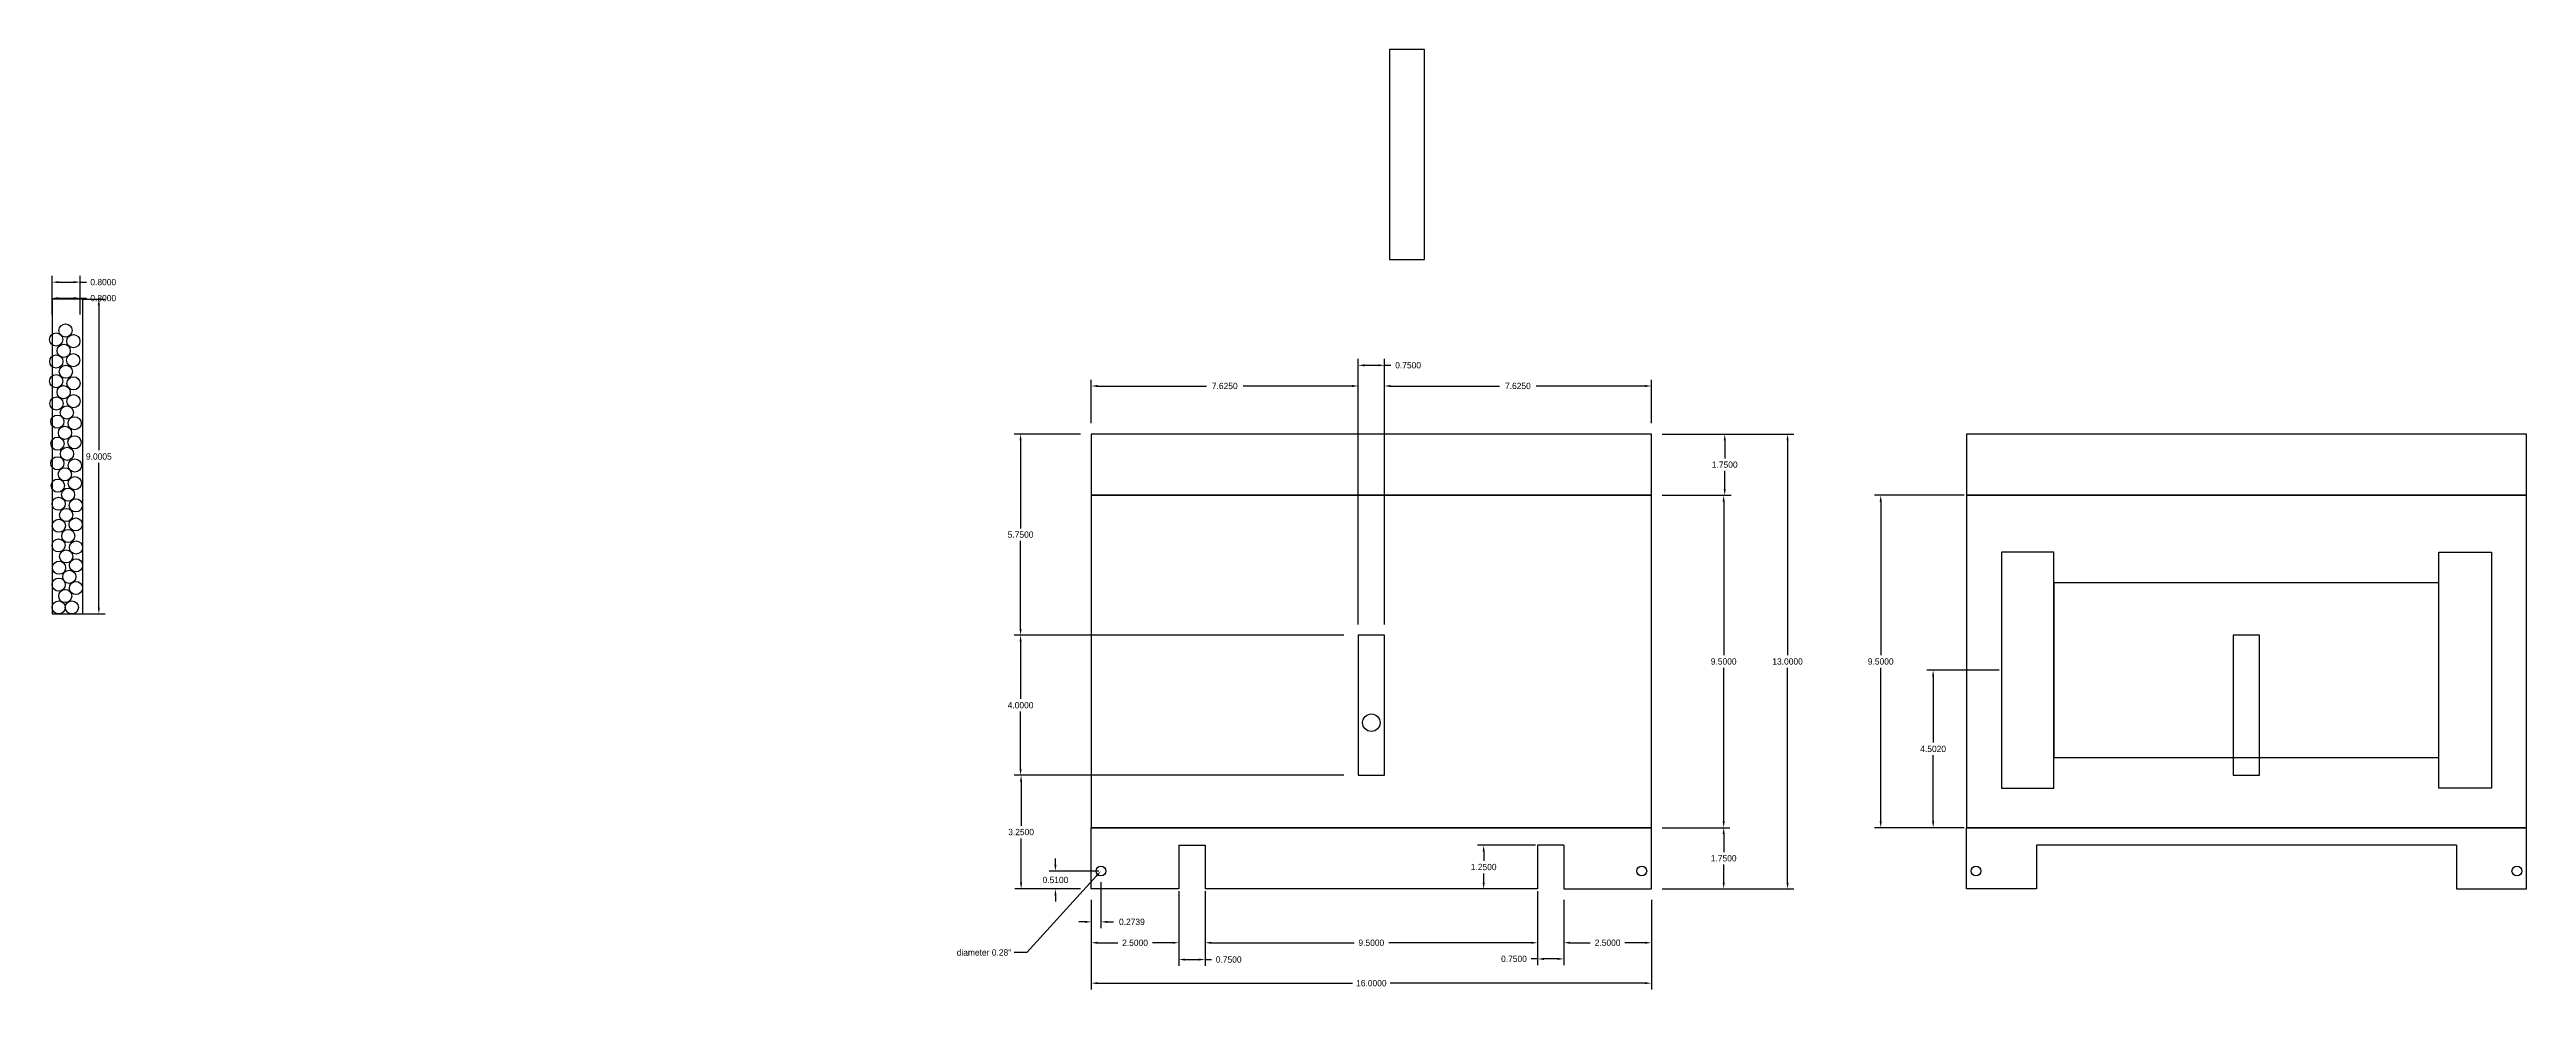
# Model space of a CAD drawing. Header units: inches. Extents: x -48 to 138, y -19 to 22.
# Drawn here: x -47.8 to 23, y -9 to 17.9 of the extents above; entities that cross this region are included whole.
import ezdxf
from ezdxf import colors
from ezdxf.entities.mleader import LeaderData, LeaderLine
from ezdxf.math import Vec2, Vec3

# ---------------------------------------------------------------- set-up
doc = ezdxf.new("R2010")
doc.units = ezdxf.units.IN
doc.header["$MEASUREMENT"] = 0
doc.dimstyles.get("Standard").update_dxf_attribs({"dimtxt": 0.18, "dimasz": 0.18, "dimexe": 0.18, "dimexo": 0.0625, "dimgap": 0.09, "dimtad": 0, "dimtih": 1, "dimtoh": 1, "dimdec": 4, "dimzin": 0, "dimdsep": 46, "dimtxsty": 'Standard', "dimcen": 0.09, "dimadec": 0, "dimazin": 0, "dimtfac": 1, "dimtdec": 4, "dimtofl": 0, "dimtmove": 0, "dimatfit": 3, "dimfxl": 1, "dimtolj": 1, "dimtzin": 0, "dimarcsym": 0})

# ---------------------------------------------------------------- blocks, each defined once
blk = doc.blocks.new('*D19')
at = {"color": 0, "lineweight": -2, "transparency": 16777216}
for p, q in [((-1.688, 6.877), (0.276, 6.877)), ((0.096, 6.697), (0.096, 6.182)), ((0.096, 5.307), (0.096, 5.822)), ((-1.688, 5.127), (0.276, 5.127))]:
    blk.add_line(p, q, dxfattribs=at)
at = {"color": 0, "transparency": 16777216}
for points in [[(0.066, 6.697), (0.126, 6.697), (0.096, 6.877)], [(0.066, 5.307), (0.126, 5.307), (0.096, 5.127)]]:
    blk.add_solid(points, dxfattribs=at)
at = {"layer": 'Defpoints', "color": 0, "transparency": 16777216}
for p in [(-1.75, 6.877), (-1.75, 5.127), (0.096, 5.127)]:
    blk.add_point(p, dxfattribs=at)
at = {"color": 0, "transparency": 16777216, "insert": (0.096, 6.002), "char_height": 0.18, "attachment_point": 5}
blk.add_mtext('\\A1;1.7500', dxfattribs=at)
blk = doc.blocks.new('*D20')
at = {"color": 0, "lineweight": -2, "transparency": 16777216}
for p, q in [((-1.688, 5.127), (0.246, 5.127)), ((0.066, 4.947), (0.066, 0.557)), ((0.066, -4.193), (0.066, 0.197)), ((-1.688, -4.373), (0.246, -4.373))]:
    blk.add_line(p, q, dxfattribs=at)
at = {"color": 0, "transparency": 16777216}
for points in [[(0.036, 4.947), (0.096, 4.947), (0.066, 5.127)], [(0.036, -4.193), (0.096, -4.193), (0.066, -4.373)]]:
    blk.add_solid(points, dxfattribs=at)
at = {"layer": 'Defpoints', "color": 0, "transparency": 16777216}
for p in [(-1.75, 5.127), (-1.75, -4.373), (0.066, -4.373)]:
    blk.add_point(p, dxfattribs=at)
at = {"color": 0, "transparency": 16777216, "insert": (0.066, 0.377), "char_height": 0.18, "attachment_point": 5}
blk.add_mtext('\\A1;9.5000', dxfattribs=at)
blk = doc.blocks.new('*D21')
at = {"color": 0, "lineweight": -2, "transparency": 16777216}
for p, q in [((-1.688, -4.373), (0.246, -4.373)), ((0.066, -4.553), (0.066, -5.068)), ((0.066, -5.943), (0.066, -5.428)), ((-1.688, -6.123), (0.246, -6.123))]:
    blk.add_line(p, q, dxfattribs=at)
at = {"color": 0, "transparency": 16777216}
for points in [[(0.036, -4.553), (0.096, -4.553), (0.066, -4.373)], [(0.036, -5.943), (0.096, -5.943), (0.066, -6.123)]]:
    blk.add_solid(points, dxfattribs=at)
at = {"layer": 'Defpoints', "color": 0, "transparency": 16777216}
for p in [(-1.75, -4.373), (0.066, -4.373), (-1.75, -6.123)]:
    blk.add_point(p, dxfattribs=at)
at = {"color": 0, "transparency": 16777216, "insert": (0.066, -5.248), "char_height": 0.18, "attachment_point": 5}
blk.add_mtext('\\A1;1.7500', dxfattribs=at)
blk = doc.blocks.new('*D22')
at = {"color": 0, "lineweight": -2, "transparency": 16777216}
for p, q in [((-1.688, 6.877), (2.071, 6.877)), ((1.891, 6.697), (1.891, 0.557)), ((1.891, -5.943), (1.891, 0.197)), ((-1.688, -6.123), (2.071, -6.123))]:
    blk.add_line(p, q, dxfattribs=at)
at = {"color": 0, "transparency": 16777216}
for points in [[(1.861, 6.697), (1.921, 6.697), (1.891, 6.877)], [(1.861, -5.943), (1.921, -5.943), (1.891, -6.123)]]:
    blk.add_solid(points, dxfattribs=at)
at = {"layer": 'Defpoints', "color": 0, "transparency": 16777216}
for p in [(-1.75, 6.877), (-1.75, -6.123), (1.891, -6.123)]:
    blk.add_point(p, dxfattribs=at)
at = {"color": 0, "transparency": 16777216, "insert": (1.891, 0.377), "char_height": 0.18, "attachment_point": 5}
blk.add_mtext('\\A1;13.0000', dxfattribs=at)
blk = doc.blocks.new('*D23')
at = {"color": 0, "lineweight": -2, "transparency": 16777216}
for p, q in [((-18, -6.436), (-18, -7.842)), ((-15.5, -6.436), (-15.5, -7.842)), ((-17.82, -7.662), (-17.245, -7.662)), ((-15.68, -7.662), (-16.255, -7.662))]:
    blk.add_line(p, q, dxfattribs=at)
at = {"color": 0, "transparency": 16777216}
for points in [[(-17.82, -7.632), (-17.82, -7.692), (-18, -7.662)], [(-15.68, -7.632), (-15.68, -7.692), (-15.5, -7.662)]]:
    blk.add_solid(points, dxfattribs=at)
at = {"layer": 'Defpoints', "color": 0, "transparency": 16777216}
for p in [(-18, -6.373), (-15.5, -6.373), (-15.5, -7.662)]:
    blk.add_point(p, dxfattribs=at)
at = {"color": 0, "transparency": 16777216, "insert": (-16.75, -7.662), "char_height": 0.18, "attachment_point": 5}
blk.add_mtext('\\A1;2.5000', dxfattribs=at)
blk = doc.blocks.new('*D24')
at = {"color": 0, "lineweight": -2, "transparency": 16777216}
for p, q in [((-14.75, -6.186), (-14.75, -7.842)), ((-5.25, -6.186), (-5.25, -7.842)), ((-14.57, -7.662), (-10.495, -7.662)), ((-5.43, -7.662), (-9.505, -7.662))]:
    blk.add_line(p, q, dxfattribs=at)
at = {"color": 0, "transparency": 16777216}
for points in [[(-14.57, -7.632), (-14.57, -7.692), (-14.75, -7.662)], [(-5.43, -7.632), (-5.43, -7.692), (-5.25, -7.662)]]:
    blk.add_solid(points, dxfattribs=at)
at = {"layer": 'Defpoints', "color": 0, "transparency": 16777216}
for p in [(-14.75, -6.123), (-5.25, -6.123), (-5.25, -7.662)]:
    blk.add_point(p, dxfattribs=at)
at = {"color": 0, "transparency": 16777216, "insert": (-10, -7.662), "char_height": 0.18, "attachment_point": 5}
blk.add_mtext('\\A1;9.5000', dxfattribs=at)
blk = doc.blocks.new('*D25')
at = {"color": 0, "lineweight": -2, "transparency": 16777216}
for p, q in [((-4.5, -6.436), (-4.5, -7.842)), ((-2, -6.436), (-2, -7.842)), ((-4.32, -7.662), (-3.745, -7.662)), ((-2.18, -7.662), (-2.755, -7.662))]:
    blk.add_line(p, q, dxfattribs=at)
at = {"color": 0, "transparency": 16777216}
for points in [[(-4.32, -7.632), (-4.32, -7.692), (-4.5, -7.662)], [(-2.18, -7.632), (-2.18, -7.692), (-2, -7.662)]]:
    blk.add_solid(points, dxfattribs=at)
at = {"layer": 'Defpoints', "color": 0, "transparency": 16777216}
for p in [(-4.5, -6.373), (-2, -6.373), (-2, -7.662)]:
    blk.add_point(p, dxfattribs=at)
at = {"color": 0, "transparency": 16777216, "insert": (-3.25, -7.662), "char_height": 0.18, "attachment_point": 5}
blk.add_mtext('\\A1;2.5000', dxfattribs=at)
blk = doc.blocks.new('*D26')
at = {"color": 0, "lineweight": -2, "transparency": 16777216}
for p, q in [((-17.726, -5.926), (-17.726, -7.245)), ((-18.18, -7.065), (-18.36, -7.065)), ((-18, -6.436), (-18, -7.245)), ((-17.546, -7.065), (-17.366, -7.065))]:
    blk.add_line(p, q, dxfattribs=at)
at = {"color": 0, "transparency": 16777216}
for points in [[(-18.18, -7.035), (-18.18, -7.095), (-18, -7.065)], [(-17.546, -7.035), (-17.546, -7.095), (-17.726, -7.065)]]:
    blk.add_solid(points, dxfattribs=at)
at = {"layer": 'Defpoints', "color": 0, "transparency": 16777216}
for p in [(-17.726, -5.863), (-18, -6.373), (-17.726, -7.065)]:
    blk.add_point(p, dxfattribs=at)
at = {"color": 0, "transparency": 16777216, "insert": (-16.841, -7.065), "char_height": 0.18, "attachment_point": 5}
blk.add_mtext('\\A1;0.2739', dxfattribs=at)
blk = doc.blocks.new('*D27')
at = {"color": 0, "lineweight": -2, "transparency": 16777216}
for p, q in [((-17.789, -5.613), (-19.205, -5.613)), ((-19.025, -5.433), (-19.025, -5.253)), ((-18.313, -6.123), (-19.205, -6.123)), ((-19.025, -6.303), (-19.025, -6.483))]:
    blk.add_line(p, q, dxfattribs=at)
at = {"color": 0, "transparency": 16777216}
for points in [[(-19.055, -5.433), (-18.995, -5.433), (-19.025, -5.613)], [(-19.055, -6.303), (-18.995, -6.303), (-19.025, -6.123)]]:
    blk.add_solid(points, dxfattribs=at)
at = {"layer": 'Defpoints', "color": 0, "transparency": 16777216}
for p in [(-19.025, -5.613), (-17.726, -5.613), (-18.25, -6.123)]:
    blk.add_point(p, dxfattribs=at)
at = {"color": 0, "transparency": 16777216, "insert": (-19.025, -5.868), "char_height": 0.18, "attachment_point": 5}
blk.add_mtext('\\A1;0.5100', dxfattribs=at)
blk = doc.blocks.new('*D28')
at = {"color": 0, "lineweight": -2, "transparency": 16777216}
for p, q in [((-18, 7.189), (-18, 8.431)), ((-17.82, 8.251), (-14.713, 8.251)), ((-10.555, 8.251), (-13.663, 8.251)), ((-10.375, 6.939), (-10.375, 8.431))]:
    blk.add_line(p, q, dxfattribs=at)
at = {"color": 0, "transparency": 16777216}
for points in [[(-17.82, 8.281), (-17.82, 8.221), (-18, 8.251)], [(-10.555, 8.281), (-10.555, 8.221), (-10.375, 8.251)]]:
    blk.add_solid(points, dxfattribs=at)
at = {"layer": 'Defpoints', "color": 0, "transparency": 16777216}
for p in [(-10.375, 8.251), (-18, 7.127), (-10.375, 6.877)]:
    blk.add_point(p, dxfattribs=at)
at = {"color": 0, "transparency": 16777216, "insert": (-14.188, 8.251), "char_height": 0.18, "attachment_point": 5}
blk.add_mtext('\\A1;7.6250', dxfattribs=at)
blk = doc.blocks.new('*D29')
at = {"color": 0, "lineweight": -2, "transparency": 16777216}
for p, q in [((-10.375, 1.439), (-10.375, 9.023)), ((-10.195, 8.843), (-9.805, 8.843)), ((-9.625, 1.439), (-9.625, 9.023)), ((-9.625, 8.843), (-9.445, 8.843))]:
    blk.add_line(p, q, dxfattribs=at)
at = {"color": 0, "transparency": 16777216}
for points in [[(-10.195, 8.873), (-10.195, 8.813), (-10.375, 8.843)], [(-9.805, 8.873), (-9.805, 8.813), (-9.625, 8.843)]]:
    blk.add_solid(points, dxfattribs=at)
at = {"layer": 'Defpoints', "color": 0, "transparency": 16777216}
for p in [(-9.625, 8.843), (-10.375, 1.377), (-9.625, 1.377)]:
    blk.add_point(p, dxfattribs=at)
at = {"color": 0, "transparency": 16777216, "insert": (-8.95, 8.843), "char_height": 0.18, "attachment_point": 5}
blk.add_mtext('\\A1;0.7500', dxfattribs=at)
blk = doc.blocks.new('*D30')
at = {"color": 0, "lineweight": -2, "transparency": 16777216}
for p, q in [((-9.625, 1.439), (-9.625, 8.431)), ((-9.445, 8.251), (-6.338, 8.251)), ((-2.18, 8.251), (-5.288, 8.251)), ((-2, 7.189), (-2, 8.431))]:
    blk.add_line(p, q, dxfattribs=at)
at = {"color": 0, "transparency": 16777216}
for points in [[(-9.445, 8.281), (-9.445, 8.221), (-9.625, 8.251)], [(-2.18, 8.281), (-2.18, 8.221), (-2, 8.251)]]:
    blk.add_solid(points, dxfattribs=at)
at = {"layer": 'Defpoints', "color": 0, "transparency": 16777216}
for p in [(-2, 8.251), (-2, 7.127), (-9.625, 1.377)]:
    blk.add_point(p, dxfattribs=at)
at = {"color": 0, "transparency": 16777216, "insert": (-5.813, 8.251), "char_height": 0.18, "attachment_point": 5}
blk.add_mtext('\\A1;7.6250', dxfattribs=at)
blk = doc.blocks.new('*D31')
at = {"color": 0, "lineweight": -2, "transparency": 16777216}
for p, q in [((-10.788, 1.127), (-20.201, 1.127)), ((-20.021, 0.947), (-20.021, -0.693)), ((-20.021, -2.693), (-20.021, -1.053)), ((-10.788, -2.873), (-20.201, -2.873))]:
    blk.add_line(p, q, dxfattribs=at)
at = {"color": 0, "transparency": 16777216}
for points in [[(-20.051, 0.947), (-19.991, 0.947), (-20.021, 1.127)], [(-20.051, -2.693), (-19.991, -2.693), (-20.021, -2.873)]]:
    blk.add_solid(points, dxfattribs=at)
at = {"layer": 'Defpoints', "color": 0, "transparency": 16777216}
for p in [(-10.725, 1.127), (-20.021, -2.873), (-10.725, -2.873)]:
    blk.add_point(p, dxfattribs=at)
at = {"color": 0, "transparency": 16777216, "insert": (-20.021, -0.873), "char_height": 0.18, "attachment_point": 5}
blk.add_mtext('\\A1;4.0000', dxfattribs=at)
blk = doc.blocks.new('*D32')
at = {"color": 0, "lineweight": -2, "transparency": 16777216}
for p, q in [((-18.313, 6.877), (-20.201, 6.877)), ((-20.021, 6.697), (-20.021, 4.182)), ((-20.021, 1.307), (-20.021, 3.822)), ((-10.788, 1.127), (-20.201, 1.127))]:
    blk.add_line(p, q, dxfattribs=at)
at = {"color": 0, "transparency": 16777216}
for points in [[(-20.051, 6.697), (-19.991, 6.697), (-20.021, 6.877)], [(-20.051, 1.307), (-19.991, 1.307), (-20.021, 1.127)]]:
    blk.add_solid(points, dxfattribs=at)
at = {"layer": 'Defpoints', "color": 0, "transparency": 16777216}
for p in [(-20.021, 6.877), (-18.25, 6.877), (-10.725, 1.127)]:
    blk.add_point(p, dxfattribs=at)
at = {"color": 0, "transparency": 16777216, "insert": (-20.021, 4.002), "char_height": 0.18, "attachment_point": 5}
blk.add_mtext('\\A1;5.7500', dxfattribs=at)
blk = doc.blocks.new('*D33')
at = {"color": 0, "lineweight": -2, "transparency": 16777216}
for p, q in [((-10.788, -2.873), (-20.186, -2.873)), ((-20.006, -3.053), (-20.006, -4.318)), ((-20.006, -5.943), (-20.006, -4.678)), ((-18.313, -6.123), (-20.186, -6.123))]:
    blk.add_line(p, q, dxfattribs=at)
at = {"color": 0, "transparency": 16777216}
for points in [[(-20.036, -3.053), (-19.976, -3.053), (-20.006, -2.873)], [(-20.036, -5.943), (-19.976, -5.943), (-20.006, -6.123)]]:
    blk.add_solid(points, dxfattribs=at)
at = {"layer": 'Defpoints', "color": 0, "transparency": 16777216}
for p in [(-10.725, -2.873), (-20.006, -6.123), (-18.25, -6.123)]:
    blk.add_point(p, dxfattribs=at)
at = {"color": 0, "transparency": 16777216, "insert": (-20.006, -4.498), "char_height": 0.18, "attachment_point": 5}
blk.add_mtext('\\A1;3.2500', dxfattribs=at)
blk = doc.blocks.new('*D34')
at = {"color": 0, "lineweight": -2, "transparency": 16777216}
for p, q in [((-5.313, -4.873), (-6.971, -4.873)), ((-6.791, -5.053), (-6.791, -5.318)), ((-5.313, -6.123), (-6.971, -6.123)), ((-6.791, -5.943), (-6.791, -5.678))]:
    blk.add_line(p, q, dxfattribs=at)
at = {"color": 0, "transparency": 16777216}
for points in [[(-6.821, -5.053), (-6.761, -5.053), (-6.791, -4.873)], [(-6.821, -5.943), (-6.761, -5.943), (-6.791, -6.123)]]:
    blk.add_solid(points, dxfattribs=at)
at = {"layer": 'Defpoints', "color": 0, "transparency": 16777216}
for p in [(-5.25, -4.873), (-6.791, -6.123), (-5.25, -6.123)]:
    blk.add_point(p, dxfattribs=at)
at = {"color": 0, "transparency": 16777216, "insert": (-6.791, -5.498), "char_height": 0.18, "attachment_point": 5}
blk.add_mtext('\\A1;1.2500', dxfattribs=at)
blk = doc.blocks.new('*D36')
at = {"color": 0, "lineweight": -2, "transparency": 16777216}
for p, q in [((-18, -6.436), (-18, -8.997)), ((-2, -6.436), (-2, -8.997)), ((-17.82, -8.817), (-10.54, -8.817)), ((-2.18, -8.817), (-9.46, -8.817))]:
    blk.add_line(p, q, dxfattribs=at)
at = {"color": 0, "transparency": 16777216}
for points in [[(-17.82, -8.787), (-17.82, -8.847), (-18, -8.817)], [(-2.18, -8.787), (-2.18, -8.847), (-2, -8.817)]]:
    blk.add_solid(points, dxfattribs=at)
at = {"layer": 'Defpoints', "color": 0, "transparency": 16777216}
for p in [(-18, -6.373), (-2, -6.373), (-2, -8.817)]:
    blk.add_point(p, dxfattribs=at)
at = {"color": 0, "transparency": 16777216, "insert": (-10, -8.817), "char_height": 0.18, "attachment_point": 5}
blk.add_mtext('\\A1;16.0000', dxfattribs=at)
blk = doc.blocks.new('*D37')
at = {"color": 0, "lineweight": -2, "transparency": 16777216}
for p, q in [((-15.5, -6.186), (-15.5, -8.322)), ((-14.75, -6.186), (-14.75, -8.322)), ((-15.32, -8.142), (-14.93, -8.142)), ((-14.75, -8.142), (-14.57, -8.142))]:
    blk.add_line(p, q, dxfattribs=at)
at = {"color": 0, "transparency": 16777216}
for points in [[(-15.32, -8.112), (-15.32, -8.172), (-15.5, -8.142)], [(-14.93, -8.112), (-14.93, -8.172), (-14.75, -8.142)]]:
    blk.add_solid(points, dxfattribs=at)
at = {"layer": 'Defpoints', "color": 0, "transparency": 16777216}
for p in [(-15.5, -6.123), (-14.75, -6.123), (-14.75, -8.142)]:
    blk.add_point(p, dxfattribs=at)
at = {"color": 0, "transparency": 16777216, "insert": (-14.075, -8.142), "char_height": 0.18, "attachment_point": 5}
blk.add_mtext('\\A1;0.7500', dxfattribs=at)
blk = doc.blocks.new('*D38')
at = {"color": 0, "lineweight": -2, "transparency": 16777216}
for p, q in [((-5.25, -7.725), (-5.25, -8.304)), ((-4.5, -7.725), (-4.5, -8.304)), ((-5.25, -8.124), (-5.43, -8.124)), ((-4.68, -8.124), (-5.07, -8.124))]:
    blk.add_line(p, q, dxfattribs=at)
at = {"color": 0, "transparency": 16777216}
for points in [[(-5.07, -8.094), (-5.07, -8.154), (-5.25, -8.124)], [(-4.68, -8.094), (-4.68, -8.154), (-4.5, -8.124)]]:
    blk.add_solid(points, dxfattribs=at)
at = {"layer": 'Defpoints', "color": 0, "transparency": 16777216}
for p in [(-5.25, -7.662), (-4.5, -7.662), (-5.25, -8.124)]:
    blk.add_point(p, dxfattribs=at)
at = {"color": 0, "transparency": 16777216, "insert": (-5.925, -8.124), "char_height": 0.18, "attachment_point": 5}
blk.add_mtext('\\A1;0.7500', dxfattribs=at)
blk = doc.blocks.new('*D41')
at = {"color": 0, "lineweight": -2, "transparency": 16777216}
for p, q in [((-46.826, 10.736), (-46.174, 10.736)), ((-46.354, 10.556), (-46.354, 6.415)), ((-46.354, 1.915), (-46.354, 6.055)), ((-46.826, 1.735), (-46.174, 1.735))]:
    blk.add_line(p, q, dxfattribs=at)
at = {"color": 0, "transparency": 16777216}
for points in [[(-46.384, 10.556), (-46.324, 10.556), (-46.354, 10.736)], [(-46.384, 1.915), (-46.324, 1.915), (-46.354, 1.735)]]:
    blk.add_solid(points, dxfattribs=at)
at = {"layer": 'Defpoints', "color": 0, "transparency": 16777216}
for p in [(-46.888, 10.736), (-46.888, 1.735), (-46.354, 1.735)]:
    blk.add_point(p, dxfattribs=at)
at = {"color": 0, "transparency": 16777216, "insert": (-46.354, 6.235), "char_height": 0.18, "attachment_point": 5}
blk.add_mtext('\\A1;9.0005', dxfattribs=at)
blk = doc.blocks.new('*D42')
at = {"color": 0, "lineweight": -2, "transparency": 16777216}
for p, q in [((-47.688, 10.298), (-47.688, 10.942)), ((-47.508, 10.762), (-47.068, 10.762)), ((-46.888, 10.298), (-46.888, 10.942)), ((-46.888, 10.762), (-46.708, 10.762))]:
    blk.add_line(p, q, dxfattribs=at)
at = {"color": 0, "transparency": 16777216}
for points in [[(-47.508, 10.792), (-47.508, 10.732), (-47.688, 10.762)], [(-47.068, 10.792), (-47.068, 10.732), (-46.888, 10.762)]]:
    blk.add_solid(points, dxfattribs=at)
at = {"layer": 'Defpoints', "color": 0, "transparency": 16777216}
for p in [(-46.888, 10.762), (-47.688, 10.235), (-46.888, 10.235)]:
    blk.add_point(p, dxfattribs=at)
at = {"color": 0, "transparency": 16777216, "insert": (-46.228, 10.762), "char_height": 0.18, "attachment_point": 5}
blk.add_mtext('\\A1;0.8000', dxfattribs=at)
blk = doc.blocks.new('*D43')
at = {"color": 0, "lineweight": -2, "transparency": 16777216}
for p, q in [((-47.688, 10.755), (-47.688, 11.4)), ((-46.888, 10.755), (-46.888, 11.4)), ((-47.508, 11.22), (-47.068, 11.22)), ((-46.888, 11.22), (-46.708, 11.22))]:
    blk.add_line(p, q, dxfattribs=at)
at = {"color": 0, "transparency": 16777216}
for points in [[(-47.508, 11.25), (-47.508, 11.19), (-47.688, 11.22)], [(-47.068, 11.25), (-47.068, 11.19), (-46.888, 11.22)]]:
    blk.add_solid(points, dxfattribs=at)
at = {"layer": 'Defpoints', "color": 0, "transparency": 16777216}
for p in [(-47.688, 10.693), (-46.888, 11.22), (-46.888, 10.693)]:
    blk.add_point(p, dxfattribs=at)
at = {"color": 0, "transparency": 16777216, "insert": (-46.228, 11.22), "char_height": 0.18, "attachment_point": 5}
blk.add_mtext('\\A1;0.8000', dxfattribs=at)
blk = doc.blocks.new('*D44')
at = {"color": 0, "lineweight": -2, "transparency": 16777216}
for p, q in [((7.937, 0.129), (5.87, 0.129)), ((6.05, -0.051), (6.05, -1.942)), ((6.05, -4.193), (6.05, -2.302)), ((6.937, -4.373), (5.87, -4.373))]:
    blk.add_line(p, q, dxfattribs=at)
at = {"color": 0, "transparency": 16777216}
for points in [[(6.02, -0.051), (6.08, -0.051), (6.05, 0.129)], [(6.02, -4.193), (6.08, -4.193), (6.05, -4.373)]]:
    blk.add_solid(points, dxfattribs=at)
at = {"layer": 'Defpoints', "color": 0, "transparency": 16777216}
for p in [(8, 0.129), (6.05, -4.373), (7, -4.373)]:
    blk.add_point(p, dxfattribs=at)
at = {"color": 0, "transparency": 16777216, "insert": (6.05, -2.122), "char_height": 0.18, "attachment_point": 5}
blk.add_mtext('\\A1;4.5020', dxfattribs=at)
blk = doc.blocks.new('*D45')
at = {"color": 0, "lineweight": -2, "transparency": 16777216}
for p, q in [((6.937, 5.127), (4.372, 5.127)), ((4.552, 4.947), (4.552, 0.557)), ((4.552, -4.193), (4.552, 0.197)), ((6.937, -4.373), (4.372, -4.373))]:
    blk.add_line(p, q, dxfattribs=at)
at = {"color": 0, "transparency": 16777216}
for points in [[(4.522, 4.947), (4.582, 4.947), (4.552, 5.127)], [(4.522, -4.193), (4.582, -4.193), (4.552, -4.373)]]:
    blk.add_solid(points, dxfattribs=at)
at = {"layer": 'Defpoints', "color": 0, "transparency": 16777216}
for p in [(7, 5.127), (4.552, -4.373), (7, -4.373)]:
    blk.add_point(p, dxfattribs=at)
at = {"color": 0, "transparency": 16777216, "insert": (4.552, 0.377), "char_height": 0.18, "attachment_point": 5}
blk.add_mtext('\\A1;9.5000', dxfattribs=at)

msp = doc.modelspace()

# ---------------------------------------------------------------- linework, layer by layer
at = {"color": 50}
for p, q in [((-15.5, -4.87335), (-14.75, -4.87335)), ((-4.5, -4.87335), (-5.25, -4.87335))]:
    msp.add_line(p, q, dxfattribs=at)
for points in [[(-9.47798, 11.86808), (-8.47798, 11.86808), (-8.47798, 17.86808), (-9.47798, 17.86808)], [(-47.68768, 1.73564), (-46.80768, 1.73564), (-46.80768, 10.73564), (-47.68768, 10.73564)], [(-18, 5.12665), (-2, 5.12665), (-2, 6.87665), (-18, 6.87665)], [(7, 5.12665), (23, 5.12665), (23, 6.87665), (7, 6.87665)], [(-18, -4.37335), (-2, -4.37335), (-2, 5.12665), (-18, 5.12665)], [(7, -4.37335), (23, -4.37335), (23, 5.12665), (7, 5.12665)], [(8, -3.24635), (9.5, -3.24635), (9.5, 3.50365), (8, 3.50365)], [(22, -3.24635), (20.5, -3.24635), (20.5, 3.50365), (22, 3.50365)], [(9.5, -2.37135), (20.5, -2.37135), (20.5, 2.62865), (9.5, 2.62865)], [(-10.375, -2.87335), (-9.625, -2.87335), (-9.625, 1.12665), (-10.375, 1.12665)], [(14.625, -2.87335), (15.375, -2.87335), (15.375, 1.12665), (14.625, 1.12665)]]:
    msp.add_lwpolyline(points, close=True, dxfattribs=at)
for points in [[(-2, -4.37335), (-18, -4.37335)], [(-15.5, -4.87335), (-15.5, -6.12335), (-18, -6.12335), (-18, -4.37335)], [(-14.75, -4.87335), (-14.75, -6.12335)], [(-5.25, -4.87335), (-5.25, -6.12335)], [(-4.5, -4.87335), (-4.5, -6.12335), (-2, -6.12335), (-2, -4.37335)], [(23, -4.37335), (7, -4.37335)], [(9, -4.87335), (9, -6.12335), (7, -6.12335), (7, -4.37335)], [(21, -4.87335), (9, -4.87335)], [(21, -4.87335), (21, -6.12335), (23, -6.12335), (23, -4.37335)], [(-5.25, -6.12335), (-14.75, -6.12335)]]:
    msp.add_lwpolyline(points, dxfattribs=at)
for centre, radius in [((-47.30383, 9.83792), 0.188), ((-47.57398, 9.57876), 0.188), ((-47.35661, 9.2578), 0.188), ((-47.08109, 9.53255), 0.188), ((-47.5739, 8.38837), 0.1875), ((-47.56862, 8.94975), 0.188), ((-47.29846, 8.65841), 0.188), ((-47.08645, 8.98791), 0.188), ((-47.07629, 8.32657), 0.1875), ((-47.56127, 7.75051), 0.188), ((-47.35915, 8.07351), 0.188), ((-47.07625, 7.81886), 0.188), ((-47.53842, 7.23233), 0.188), ((-47.32105, 6.91137), 0.188), ((-47.26827, 7.49149), 0.188), ((-47.04553, 7.18612), 0.188), ((-47.53306, 6.60331), 0.188), ((-47.2629, 6.31197), 0.188), ((-47.05089, 6.64148), 0.188), ((-47.53833, 6.04194), 0.1875), ((-47.32359, 5.72708), 0.188), ((-47.04073, 5.98013), 0.1875), ((-47.52571, 5.40407), 0.188), ((-47.50286, 4.88589), 0.188), ((-47.2327, 5.14505), 0.188), ((-47.04069, 5.47242), 0.188), ((-47.00997, 4.83968), 0.188), ((-47.49749, 4.25688), 0.188), ((-47.28548, 4.56493), 0.188), ((-47.01533, 4.29504), 0.188), ((-47.50277, 3.6955), 0.1875), ((-47.28803, 3.38064), 0.188), ((-47.22734, 3.96554), 0.188), ((-47.00517, 3.6337), 0.1875), ((-47.49015, 3.05764), 0.188), ((-47.19714, 2.79862), 0.188), ((-47.00513, 3.12599), 0.188), ((-47.50018, 2.57418), 0.188), ((-47.31318, 2.24798), 0.188), ((-47.0068, 2.47743), 0.188), ((-47.50068, 1.92264), 0.1875), ((-47.12568, 1.92264), 0.1875), ((-10, -1.37335), 0.25), ((-17.72611, -5.61335), 0.14), ((-2.27389, -5.61335), 0.14), ((7.27389, -5.61335), 0.14), ((22.72611, -5.61335), 0.14)]:
    msp.add_circle(centre, radius, dxfattribs=at)

# ---------------------------------------------------------------- dimensions: what is measured, and where the dimension line sits
for base, p1, p2, picture, middle in [((-46.88818, 11.22002), (-47.68818, 10.69274), (-46.88818, 10.69274), '*D43', (-46.22818, 11.22002)), ((-46.88818, 10.76243), (-47.68818, 10.23514), (-46.88818, 10.23514), '*D42', (-46.22818, 10.76243)), ((-2, 8.25093), (-9.625, 1.37665), (-2, 7.12665), '*D30', (-5.8125, 8.25093)), ((-17.72611, -7.06485), (-18, -6.37335), (-17.72611, -5.86335), '*D26', (-16.84111, -7.06485)), ((-5.25, -7.66238), (-14.75, -6.12335), (-5.25, -6.12335), '*D24', (-10, -7.66238)), ((-15.5, -7.66238), (-18, -6.37335), (-15.5, -6.37335), '*D23', (-16.75, -7.66238)), ((-2, -8.81704), (-18, -6.37335), (-2, -6.37335), '*D36', (-10, -8.81704)), ((-2, -7.66238), (-4.5, -6.37335), (-2, -6.37335), '*D25', (-3.25, -7.66238)), ((-5.25, -8.12411), (-4.5, -7.66238), (-5.25, -7.66238), '*D38', (-5.925, -8.12411))]:
    dim = msp.add_linear_dim(base=base, p1=p1, p2=p2, dimstyle='Standard', dxfattribs=at)
    dim.commit()
    dim.dimension.update_dxf_attribs({"geometry": picture, "text_midpoint": middle})
for base, p1, p2, picture, middle in [((-46.35417, 1.73514), (-46.88818, 10.73564), (-46.88818, 1.73514), '*D41', (-46.35417, 6.23539)), ((0.09593, 5.12665), (-1.75, 6.87665), (-1.75, 5.12665), '*D19', (0.09593, 6.00165)), ((1.89097, -6.12335), (-1.75, 6.87665), (-1.75, -6.12335), '*D22', (1.89097, 0.37665)), ((0.06593, -4.37335), (-1.75, 5.12665), (-1.75, -4.37335), '*D20', (0.06593, 0.37665)), ((4.55235, -4.37335), (7, 5.12665), (7, -4.37335), '*D45', (4.55235, 0.37665)), ((-20.02106, -2.87335), (-10.725, 1.12665), (-10.725, -2.87335), '*D31', (-20.02106, -0.87335)), ((6.0497, -4.37335), (8, 0.12865), (7, -4.37335), '*D44', (6.0497, -2.12235)), ((-20.00625, -6.12335), (-10.725, -2.87335), (-18.25, -6.12335), '*D33', (-20.00625, -4.49835)), ((0.06593, -4.37335), (-1.75, -6.12335), (-1.75, -4.37335), '*D21', (0.06593, -5.24835)), ((-19.02529, -5.61335), (-18.25, -6.12335), (-17.72611, -5.61335), '*D27', (-19.02529, -5.86835))]:
    dim = msp.add_linear_dim(base=base, p1=p1, p2=p2, angle=90, dimstyle='Standard', dxfattribs=at)
    dim.commit()
    dim.dimension.update_dxf_attribs({"geometry": picture, "text_midpoint": middle})
for base, p1, p2, picture, middle in [((-9.625, 8.84346), (-10.375, 1.37665), (-9.625, 1.37665), '*D29', (-8.95, 8.84346)), ((-10.375, 8.25093), (-18, 7.12665), (-10.375, 6.87665), '*D28', (-14.1875, 8.25093)), ((-14.75, -8.1421), (-15.5, -6.12335), (-14.75, -6.12335), '*D37', (-14.075, -8.1421))]:
    dim = msp.add_linear_dim(base=base, p1=p1, p2=p2, dimstyle='Standard', dxfattribs=at)
    dim.commit()
    dim.dimension.update_dxf_attribs({"geometry": picture, "text_midpoint": middle, "dimtype": 160})
for base, p1, p2, picture, middle in [((-20.02106, 6.87665), (-10.725, 1.12665), (-18.25, 6.87665), '*D32', (-20.02106, 4.00165)), ((-6.79056, -6.12335), (-5.25, -4.87335), (-5.25, -6.12335), '*D34', (-6.79056, -5.49835))]:
    dim = msp.add_linear_dim(base=base, p1=p1, p2=p2, angle=90, dimstyle='Standard', dxfattribs=at)
    dim.commit()
    dim.dimension.update_dxf_attribs({"geometry": picture, "text_midpoint": middle, "dimtype": 160})

# ---------------------------------------------------------------- leaders
ml = msp.add_multileader_mtext('Standard', dxfattribs=at)
ml.set_content('diameter 0.28"', color=50)
ml.set_leader_properties()
ml.build(insert=Vec2(0, 0))
ml.multileader.update_dxf_attribs({"dogleg_length": 0.36, "arrow_head_size": 0.18})
ctx = ml.context
ctx.base_point, ctx.char_height, ctx.arrow_head_size, ctx.landing_gap_size, ctx.plane_origin = Vec3(-22.50935, -7.93963), 0.18, 0.18, 0.09, Vec3(-17.65395, -5.59647)
ctx.text_align_type = 2
notes = []
notes.append((ctx, [(0, (1, 1, 0), (-19.83935, -7.93963), (-1, 0), 0.36, [(0, [(-17.72611, -5.61335)], 0, [])])]))
ctx.mtext.insert, ctx.mtext.alignment, ctx.mtext.flow_direction = Vec3(-20.28935, -7.84963), 3, 5
for ctx, leaders in notes:
    for number, flags, end, landing, length, lines in leaders:
        leader = LeaderData()
        leader.index, (leader.has_last_leader_line, leader.has_dogleg_vector, leader.attachment_direction) = number, flags
        leader.last_leader_point, leader.dogleg_vector, leader.dogleg_length = Vec3(end), Vec3(landing), length
        for number, points, colour, breaks in lines:
            line = LeaderLine()
            line.index, line.vertices, line.color, line.breaks = number, Vec3.list(points), colors.encode_raw_color(colour), breaks
            leader.lines.append(line)
        ctx.leaders.append(leader)

doc.saveas('drawing.dxf')
